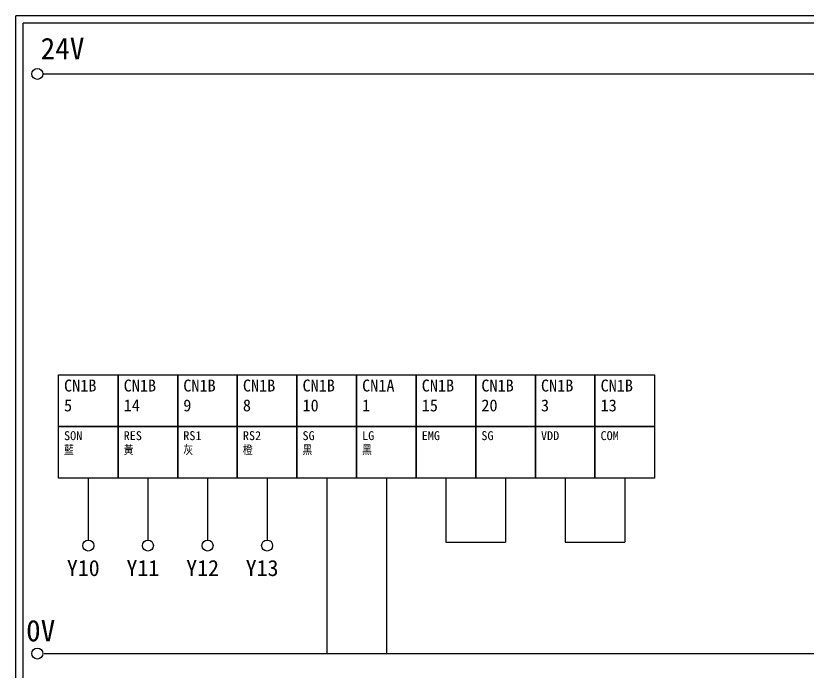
# Model space of a CAD drawing. Extents: x 926 to 1213, y -211 to -7.
# Drawn here: x 925.7 to 1058.6, y -117.2 to -7.2 of the extents above; entities that cross this region are included whole.
import ezdxf

# ---------------------------------------------------------------- set-up
doc = ezdxf.new("R2010")
doc.units = 0
doc.layers.get('0').update_dxf_attribs({"linetype": 'CONTINUOUS'})
doc.layers.add('圖框層', color=7, linetype='CONTINUOUS')
doc.layers.add('標尺寸層', color=3, linetype='CONTINUOUS')
doc.styles.add('STSL', font='KAIU.TTF')

msp = doc.modelspace()

# ---------------------------------------------------------------- linework, layer by layer
for p, q in [((937.91, -84.81), (937.91, -95.22)), ((957.94, -84.81), (957.94, -95.22)), ((967.94, -84.81), (967.94, -95.22)), ((977.95, -84.81), (977.95, -114.26)), ((987.96, -84.81), (987.96, -114.26))]:
    msp.add_line(p, q)
for points in [[(932.9, -67.49), (942.91, -67.49), (942.91, -76.15), (932.9, -76.15)], [(942.91, -67.49), (952.92, -67.49), (952.92, -76.15), (942.91, -76.15)], [(952.92, -67.49), (962.93, -67.49), (962.93, -76.15), (952.92, -76.15)], [(962.93, -67.49), (972.94, -67.49), (972.94, -76.15), (962.93, -76.15)], [(972.94, -67.49), (982.95, -67.49), (982.95, -76.15), (972.94, -76.15)], [(982.95, -67.49), (992.96, -67.49), (992.96, -76.15), (982.95, -76.15)], [(992.96, -67.49), (1002.97, -67.49), (1002.97, -76.15), (992.96, -76.15)], [(1002.97, -67.49), (1012.98, -67.49), (1012.98, -76.15), (1002.97, -76.15)], [(1012.98, -67.49), (1022.99, -67.49), (1022.99, -76.15), (1012.98, -76.15)], [(1022.99, -67.49), (1033, -67.49), (1033, -76.15), (1022.99, -76.15)], [(932.9, -76.15), (942.91, -76.15), (942.91, -84.81), (932.9, -84.81)], [(942.91, -76.15), (952.92, -76.15), (952.92, -84.81), (942.91, -84.81)], [(952.92, -76.15), (962.93, -76.15), (962.93, -84.81), (952.92, -84.81)], [(962.93, -76.15), (972.94, -76.15), (972.94, -84.81), (962.93, -84.81)], [(972.94, -76.15), (982.95, -76.15), (982.95, -84.81), (972.94, -84.81)], [(982.95, -76.15), (992.96, -76.15), (992.96, -84.81), (982.95, -84.81)], [(992.96, -76.15), (1002.97, -76.15), (1002.97, -84.81), (992.96, -84.81)], [(1002.97, -76.15), (1012.98, -76.15), (1012.98, -84.81), (1002.97, -84.81)], [(1012.98, -76.15), (1022.99, -76.15), (1022.99, -84.81), (1012.98, -84.81)], [(1022.99, -76.15), (1033, -76.15), (1033, -84.81), (1022.99, -84.81)]]:
    msp.add_lwpolyline(points, close=True)
at = {"layer": '圖框層', "color": 7}
for p, q in [((1212.74, -7.25), (925.74, -7.25)), ((925.74, -211.22), (925.74, -7.25)), ((1211.49, -8.5), (926.99, -8.5)), ((926.99, -209.97), (926.99, -8.5))]:
    msp.add_line(p, q, dxfattribs=at)
at = {"layer": '標尺寸層', "color": 7}
for p, q in [((930.28, -16.99), (1207.88, -16.99)), ((930.49, -114.26), (1208.36, -114.26))]:
    msp.add_line(p, q, dxfattribs=at)
at = {"layer": '標尺寸層'}
for p, q in [((947.92, -84.81), (947.92, -95.22)), ((997.97, -84.81), (997.97, -95.57)), ((1007.97, -84.81), (1007.97, -95.57)), ((1017.98, -84.81), (1017.98, -95.57)), ((1027.99, -84.81), (1027.99, -95.57)), ((997.97, -95.57), (1007.97, -95.57)), ((1017.98, -95.57), (1027.99, -95.57))]:
    msp.add_line(p, q, dxfattribs=at)
at = {"layer": '標尺寸層', "color": 7}
for centre in [(929.36, -16.99), (937.91, -96.14), (947.92, -96.14), (957.94, -96.14), (967.94, -96.14), (929.36, -114.26)]:
    msp.add_circle(centre, 0.92, dxfattribs=at)

# ---------------------------------------------------------------- texts
at = {"width": 8.2913, "attachment_point": 1}
for s, insert, char_height in [('CN1B\\P5', (933.84, -68.29), 2), ('CN1B\\P14', (943.85, -68.29), 2), ('CN1B\\P9', (953.86, -68.29), 2), ('CN1B\\P8', (963.87, -68.29), 2), ('CN1B\\P10', (973.88, -68.29), 2), ('CN1A\\P1', (983.89, -68.29), 2), ('CN1B\\P15', (993.9, -68.29), 2), ('CN1B\\P20', (1003.91, -68.29), 2), ('CN1B\\P3', (1013.92, -68.29), 2), ('CN1B\\P13', (1023.93, -68.29), 2), ('SON\\P{\\Fromanc,chineset|c136;藍}', (933.84, -76.95), 1.5), ('RES\\P{\\Fromanc,chineset|c136;黃}', (943.85, -76.95), 1.5), ('RS1\\P{\\Fromanc,chineset|c136;灰}', (953.86, -76.95), 1.5), ('RS2\\P{\\Fromanc,chineset|c136;橙}', (963.87, -76.95), 1.5), ('SG\\P{\\Fromanc,chineset|c136;黑}', (973.88, -76.95), 1.5), ('LG\\P{\\Fromanc,chineset|c136;黑}', (983.89, -76.95), 1.5), ('EMG', (993.9, -76.95), 1.5), ('SG', (1003.91, -76.95), 1.5), ('VDD', (1013.92, -76.95), 1.5), ('COM', (1023.93, -76.95), 1.5)]:
    msp.add_mtext(s, dxfattribs=dict(at, insert=insert, char_height=char_height))
at = {"layer": '圖框層', "color": 4, "style": 'STSL'}
for s, height, p in [('24V', 3.6, (929.91, -14.53)), ('Y10', 2.7, (934.31, -101.26)), ('Y11', 2.7, (944.32, -101.26)), ('Y12', 2.7, (954.35, -101.26)), ('Y13', 2.7, (964.34, -101.26)), ('0V', 3.6, (927.47, -112.22))]:
    msp.add_text(s, height=height, dxfattribs=at).set_placement(p)

doc.saveas('drawing.dxf')
